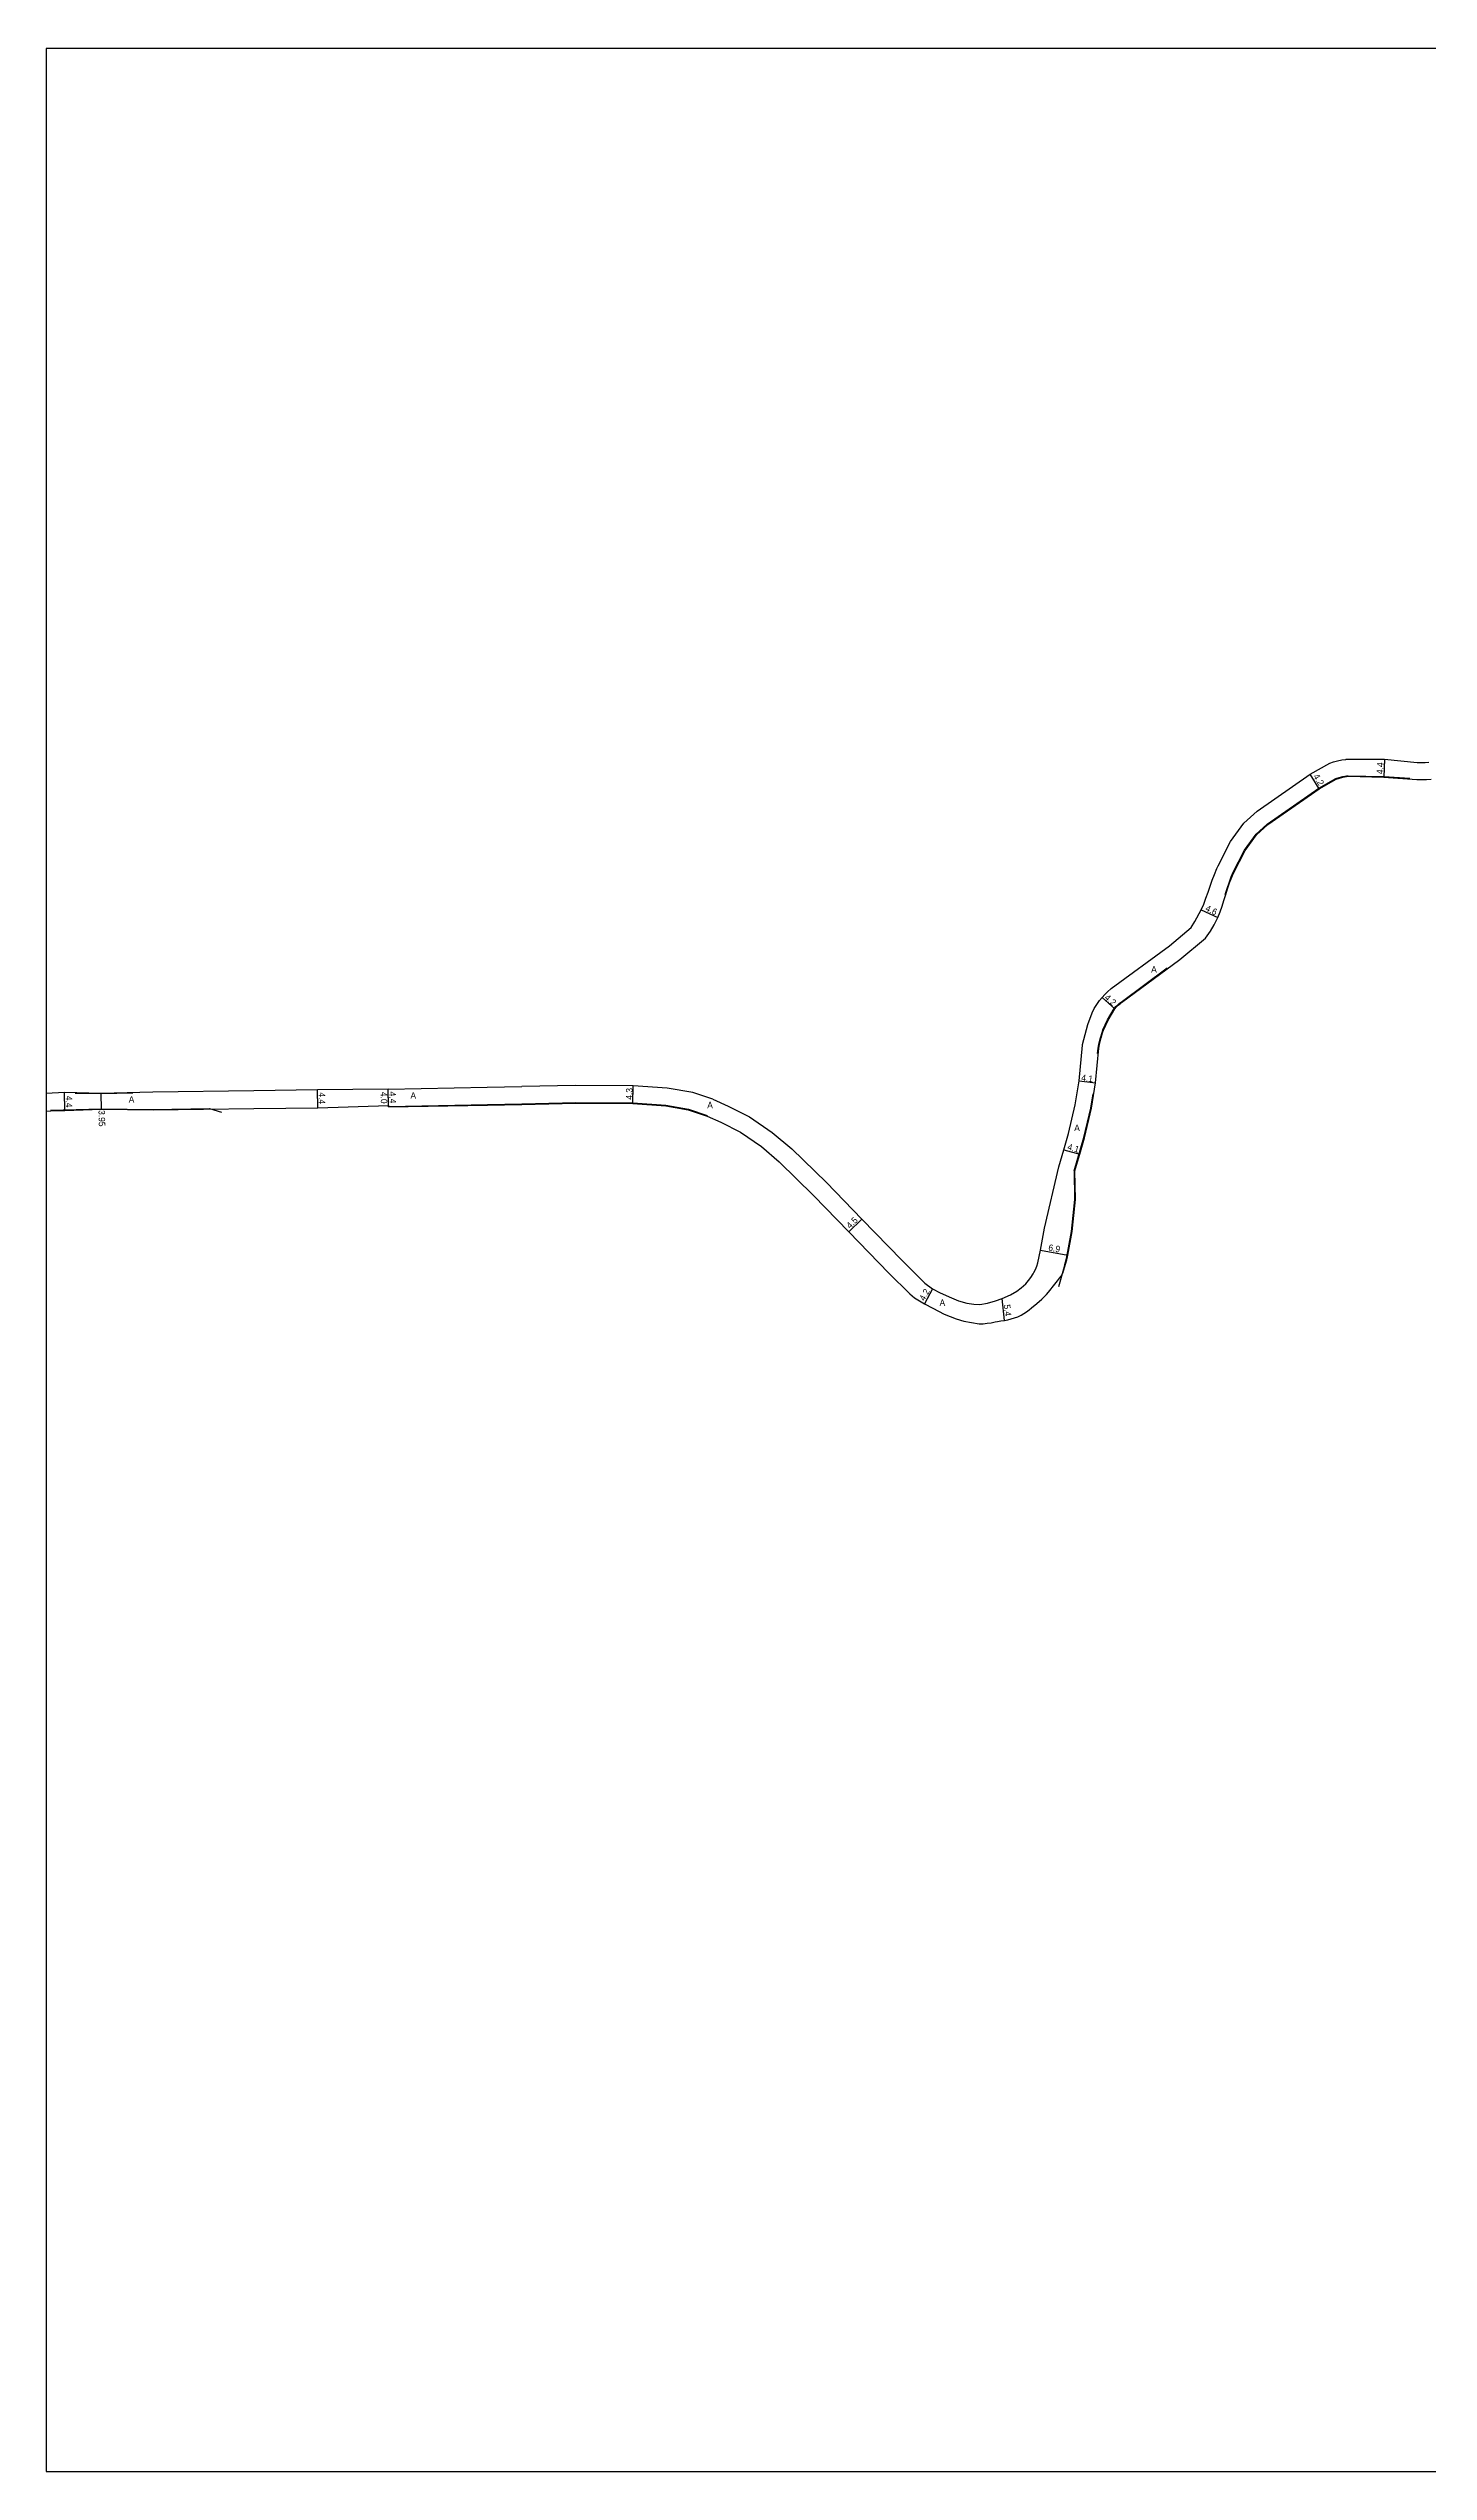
# Model space of a CAD drawing. Header units: metres. Extents: x -28000 to -23998, y -90000 to -87000.
# Drawn here: x -26399 to -26058, y -87600 to -87000 of the extents above; entities that cross this region are included whole.
import ezdxf

# ---------------------------------------------------------------- set-up
doc = ezdxf.new("R2010")
doc.units = ezdxf.units.M
doc.header["$LTSCALE"] = 2.5
for name, color, linetype in [('図郭', 7, 'Continuous'), ('幅員', 7, 'Continuous'), ('歩道・分離帯・安全施設', 7, 'Continuous'), ('舗装', 7, 'Continuous'), ('道路', 7, 'Continuous')]:
    doc.layers.add(name, color=color, linetype=linetype)
doc.styles.get("Standard").update_dxf_attribs({"font": ''})
doc.styles.get('Standard').set_extended_font_data('@MS PGothic')

msp = doc.modelspace()

# ---------------------------------------------------------------- linework, layer by layer
at = {"layer": '図郭'}
msp.add_lwpolyline([(-26400, -87600), (-25600, -87600), (-25600, -87000), (-26400, -87000)], close=True, dxfattribs=at)
at = {"layer": '幅員', "flags": 128}
for points in [[(-26084.76, -87183.29), (-26086.99, -87179.73)], [(-26068.59, -87176.02), (-26068.8, -87180.41)], [(-26114.02, -87213.29), (-26109.9, -87215.23)], [(-26138.55, -87234.99), (-26135.41, -87237.78)], [(-26332.75, -87262.3), (-26332.8, -87257.9)], [(-26315.24, -87261.71), (-26315.31, -87257.71)], [(-26315.23, -87262.11), (-26315.31, -87257.71)], [(-26254.73, -87261.24), (-26254.71, -87256.91)], [(-26144.23, -87255.67), (-26140.16, -87256.17)], [(-26395.39, -87262.94), (-26395.45, -87258.55)], [(-26386.35, -87262.69), (-26386.41, -87258.74)], [(-26148.02, -87272.68), (-26144.09, -87273.82)], [(-26201.27, -87292.99), (-26198.04, -87289.86)], [(-26153.81, -87297.55), (-26147.03, -87298.81)], [(-26180.55, -87307.12), (-26182.55, -87310.82)], [(-26162.74, -87314.94), (-26163.31, -87309.57)]]:
    msp.add_lwpolyline(points, dxfattribs=at)
at = {"layer": '歩道・分離帯・安全施設', "flags": 128}
for points in [[(-26108.07, -87209.46), (-26107.61, -87208.01), (-26107.12, -87206.57), (-26106.6, -87205.15), (-26106.18, -87204.13), (-26103.25, -87198.53), (-26100.41, -87194.58), (-26097.63, -87192.06), (-26084.84, -87183.16), (-26080.69, -87180.81), (-26079.82, -87180.51), (-26078.93, -87180.28), (-26078.03, -87180.12), (-26077.63, -87180.07), (-26068.79, -87180.26), (-26062.32, -87180.72)], [(-26139.35, -87246.65), (-26139.27, -87246.24), (-26138.95, -87244.95), (-26138.57, -87243.67), (-26138.35, -87243.01), (-26137.18, -87240.53), (-26135.53, -87237.69), (-26135.11, -87237.23), (-26134.66, -87236.82), (-26134.2, -87236.43), (-26133.84, -87236.15), (-26122.42, -87227.69)], [(-26139.65, -87248.89), (-26139.52, -87247.56), (-26139.35, -87246.65)], [(-26378.59, -87258.71), (-26386.41, -87258.89), (-26392.85, -87258.75)], [(-26315.08, -87261.96), (-26290.73, -87261.48), (-26282.25, -87261.31)], [(-26282.25, -87261.31), (-26268.89, -87261.03), (-26254.73, -87261.09), (-26246.6, -87261.65), (-26240.98, -87262.63), (-26236.31, -87264.21)], [(-26149.3, -87306.53), (-26147.88, -87301.59), (-26147.66, -87300.77), (-26147.44, -87299.95), (-26147.26, -87299.22), (-26146.09, -87292.96), (-26145.3, -87284.99), (-26145.42, -87277.88), (-26145.43, -87277.91), (-26143.04, -87269.67), (-26141.3, -87262.37), (-26140.75, -87258.89)]]:
    msp.add_lwpolyline(points, dxfattribs=at)
at = {"layer": '歩道・分離帯・安全施設'}
msp.add_lwpolyline([(-26398.92, -87262.9), (-26386.35, -87262.54), (-26373.56, -87262.7), (-26359.56, -87262.49), (-26356.61, -87263.43)], dxfattribs=at)
at = {"layer": '道路', "flags": 128}
for points in [[(-26143.37, -87246.65), (-26142.08, -87241.67), (-26141.04, -87238.81), (-26140.47, -87237.76), (-26139.84, -87236.75), (-26139.15, -87235.77), (-26138.55, -87234.99), (-26137.88, -87234.22), (-26137.16, -87233.5), (-26136.41, -87232.82), (-26136.31, -87232.74), (-26121.88, -87222.24), (-26116.46, -87217.65), (-26115.58, -87216.15), (-26114.02, -87213.29), (-26113.39, -87211.86), (-26112.83, -87210.4), (-26112.29, -87208.93), (-26111.78, -87207.46), (-26111.26, -87205.98), (-26110.72, -87204.51), (-26110.13, -87203.06), (-26109.83, -87202.37), (-26106.71, -87196.39), (-26103.44, -87191.87), (-26100.17, -87188.89), (-26086.99, -87179.73), (-26082.17, -87177), (-26081.21, -87176.66), (-26080.22, -87176.39), (-26079.22, -87176.18), (-26078.21, -87176.03), (-26078.12, -87176.02), (-26068.59, -87176.02), (-26060.5, -87176.79), (-26059.54, -87176.81), (-26058.58, -87176.79), (-26057.62, -87176.72)], [(-26139.19, -87246.65), (-26139.12, -87246.28), (-26138.81, -87244.99), (-26138.43, -87243.72), (-26138.21, -87243.07), (-26137.05, -87240.6), (-26135.41, -87237.78), (-26135, -87237.34), (-26134.56, -87236.93), (-26134.1, -87236.55), (-26133.75, -87236.26), (-26119.29, -87225.55), (-26112.92, -87220.31), (-26111.67, -87218.54), (-26110.78, -87217.01), (-26109.9, -87215.23), (-26109.35, -87213.82), (-26108.85, -87212.39), (-26108.38, -87210.95), (-26107.92, -87209.5), (-26107.47, -87208.06), (-26106.98, -87206.62), (-26106.46, -87205.21), (-26106.04, -87204.19), (-26103.13, -87198.6), (-26100.29, -87194.68), (-26097.54, -87192.18), (-26084.76, -87183.29), (-26080.62, -87180.94), (-26079.77, -87180.65), (-26078.9, -87180.43), (-26078.01, -87180.27), (-26077.62, -87180.22), (-26068.8, -87180.41), (-26060.63, -87180.99), (-26059.43, -87181.01), (-26058.23, -87180.98), (-26057.03, -87180.9)], [(-26234.95, -87260.19), (-26231.11, -87261.89), (-26225.88, -87264.53), (-26220.24, -87268.42), (-26215.39, -87272.48), (-26206.79, -87280.84), (-26198.04, -87289.86), (-26188.13, -87300.06), (-26182.48, -87305.71), (-26180.55, -87307.12), (-26178.66, -87308.14), (-26175.86, -87309.34), (-26174.08, -87310.15), (-26172.08, -87310.7), (-26170.3, -87310.97), (-26168.85, -87310.98), (-26166.96, -87310.67), (-26164.94, -87310.12), (-26163.31, -87309.57), (-26161.22, -87308.63), (-26159.7, -87307.72), (-26158.62, -87306.87), (-26157.45, -87305.87), (-26156.79, -87305.1), (-26156.19, -87304.3), (-26155.64, -87303.46), (-26155.43, -87303.08), (-26155.05, -87302.32), (-26154.73, -87301.52), (-26154.46, -87300.71), (-26153.81, -87297.55), (-26152.79, -87292.13), (-26149.25, -87276.9), (-26148.02, -87272.68), (-26146.86, -87268.67), (-26145.18, -87261.6), (-26144.23, -87255.67), (-26143.41, -87246.81), (-26143.37, -87246.65)], [(-26315.31, -87257.71), (-26332.8, -87257.9), (-26348.63, -87258.07), (-26373.65, -87258.45), (-26386.41, -87258.74), (-26395.45, -87258.55), (-26400, -87258.79)], [(-26315.31, -87257.71), (-26290.82, -87257.24), (-26282.25, -87257.06)], [(-26234.95, -87260.19), (-26239.92, -87258.5), (-26246.26, -87257.46), (-26254.71, -87256.91), (-26268.92, -87256.78), (-26282.25, -87257.06)], [(-26400, -87263.13), (-26398.91, -87263.04), (-26395.39, -87262.94), (-26386.35, -87262.69)], [(-26386.35, -87262.69), (-26373.56, -87262.85), (-26348.57, -87262.47), (-26332.75, -87262.3), (-26315.24, -87261.71), (-26315.23, -87262.11), (-26290.73, -87261.63), (-26282.25, -87261.46)], [(-26282.25, -87261.46), (-26268.88, -87261.18), (-26254.73, -87261.24), (-26246.62, -87261.8), (-26241.01, -87262.78), (-26236.36, -87264.35)]]:
    msp.add_lwpolyline(points, dxfattribs=at)
at = {"layer": '道路'}
msp.add_lwpolyline([(-26236.36, -87264.35), (-26232.94, -87265.9), (-26228.13, -87268.32), (-26222.93, -87271.91), (-26218.5, -87275.73), (-26209.98, -87284.02), (-26201.27, -87292.99), (-26191.34, -87303.22), (-26186.15, -87308.41), (-26185.03, -87309.37), (-26182.55, -87310.82), (-26180.48, -87311.93), (-26177.66, -87313.4), (-26174.69, -87314.6), (-26172.76, -87315.15), (-26168.98, -87315.83), (-26167.98, -87315.78), (-26166.99, -87315.68), (-26166, -87315.53), (-26165.01, -87315.35), (-26164.44, -87315.25), (-26163.59, -87315.09), (-26162.74, -87314.94), (-26161.89, -87314.78), (-26161.04, -87314.58), (-26160.21, -87314.35), (-26159.41, -87314.05), (-26159.23, -87313.98), (-26158.55, -87313.64), (-26157.89, -87313.25), (-26157.25, -87312.81), (-26156.64, -87312.35), (-26156.03, -87311.88), (-26156, -87311.85), (-26154.72, -87310.81), (-26153.5, -87309.71), (-26152.33, -87308.55), (-26151.78, -87307.98), (-26148.68, -87304), (-26148.31, -87303.24), (-26148, -87302.45), (-26147.74, -87301.64), (-26147.51, -87300.81), (-26147.3, -87299.99), (-26147.11, -87299.25), (-26147.03, -87298.81), (-26145.94, -87292.98), (-26145.15, -87285), (-26145.27, -87277.91), (-26144.09, -87273.82), (-26142.89, -87269.71), (-26141.15, -87262.4), (-26140.16, -87256.17), (-26139.38, -87247.58), (-26139.19, -87246.65)], dxfattribs=at)

# ---------------------------------------------------------------- texts
at = {"layer": '幅員'}
for s, rotation, p in [('4.4', 87.27365, (-26068.98, -87179.72)), ('4.2', 302.09494, (-26086.36, -87180.27)), ('4.6', 334.82886, (-26113.14, -87213.46)), ('4.2', 318.41744, (-26138.11, -87235.25)), ('4.3', 89.76118, (-26254.84, -87260.31)), ('4.1', 353.06797, (-26143.78, -87255.63)), ('4.4', 270.8094, (-26395.19, -87259.35)), ('3.95', 270.99078, (-26387.07, -87262.9)), ('4.4', 270.62461, (-26332.54, -87258.5)), ('4.0', 270.62461, (-26317.18, -87258.37)), ('4.4', 271.11299, (-26315.05, -87258.31)), ('4.1', 343.83066, (-26147.27, -87272.64)), ('4.5', 44.16057, (-26200.97, -87292.36)), ('6.9', 349.46208, (-26151.96, -87297.64)), ('4.2', 61.64295, (-26182.53, -87310.26)), ('5.4', 276.12348, (-26162.9, -87311.08))]:
    msp.add_text(s, height=1.6, rotation=rotation, dxfattribs=at).set_placement(p)
at = {"layer": '舗装'}
for p in [(-26126.4, -87228.82), (-26379.59, -87261.04), (-26309.82, -87260.06), (-26236.33, -87262.43), (-26145.45, -87268.08), (-26178.79, -87311.36)]:
    msp.add_text('A', height=1.6, dxfattribs=at).set_placement(p)

doc.saveas('drawing.dxf')
